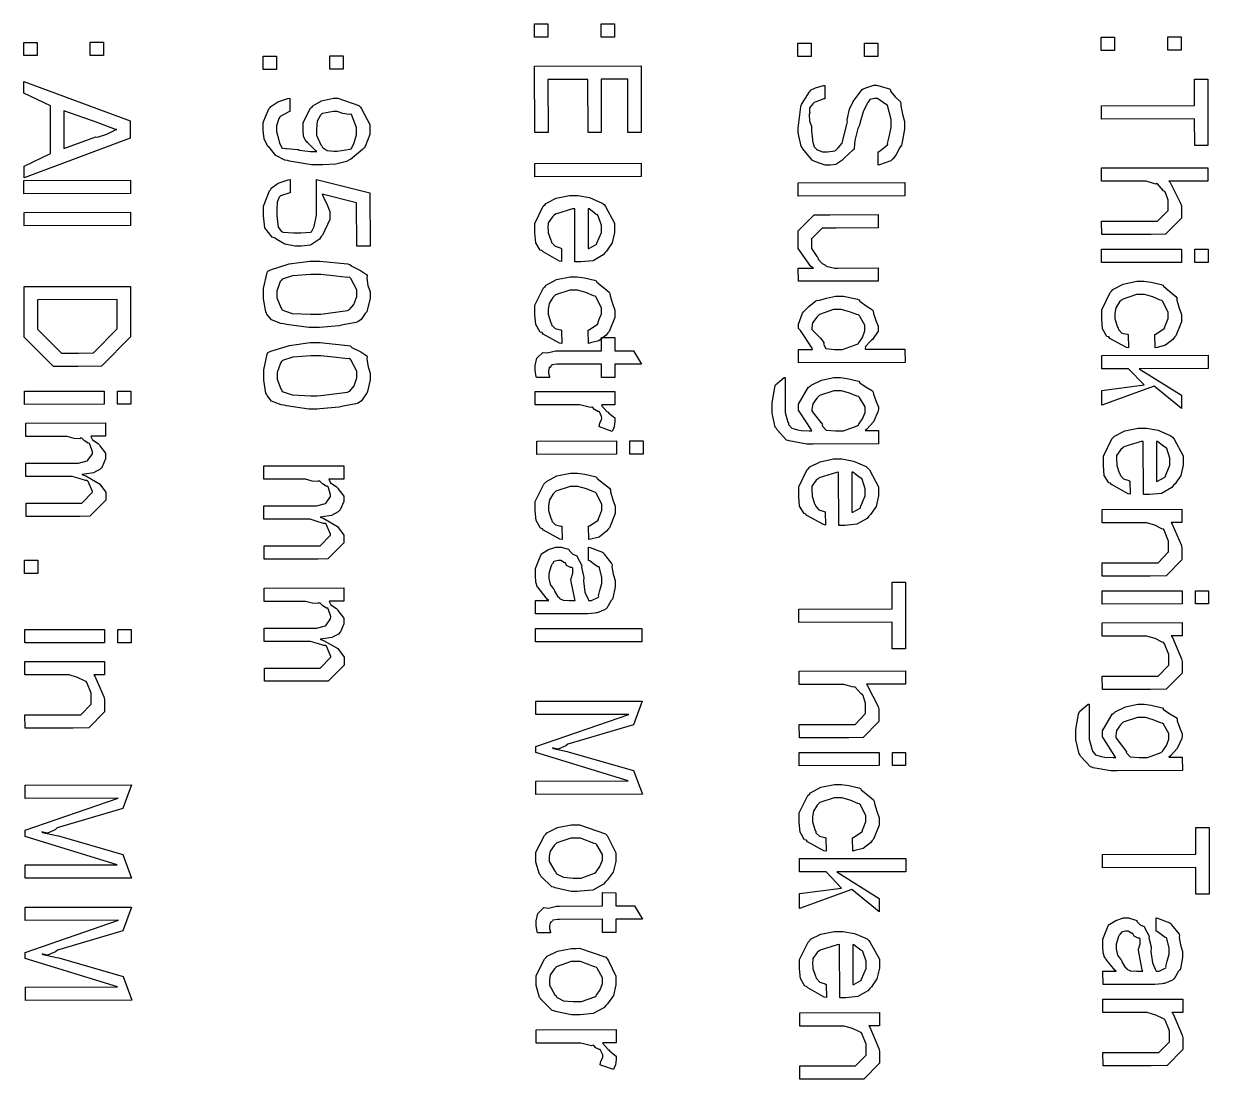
# Model space of a CAD drawing. Extents: x 0.1 to 11.6, y 0.3 to 16.2.
# Drawn here: x 8.219 to 9.456, y 2.058 to 3.159 of the extents above; entities that cross this region are included whole.
import ezdxf

# ---------------------------------------------------------------- set-up
doc = ezdxf.new("R2010")
doc.units = 0
doc.header["$MEASUREMENT"] = 0

msp = doc.modelspace()

# ---------------------------------------------------------------- linework, layer by layer
at = {"color": 0}
for points in [[(8.75196, 3.15913), (8.76585, 3.15913), (8.76585, 3.14524), (8.75196, 3.14524), (8.75196, 3.15913)], [(8.8214, 3.15935), (8.83529, 3.15935), (8.83529, 3.14546), (8.8214, 3.14546), (8.8214, 3.15935)], [(9.34364, 3.1454), (9.35753, 3.1454), (9.35753, 3.13151), (9.34364, 3.13151), (9.34364, 3.1454)], [(9.41308, 3.14561), (9.42697, 3.14561), (9.42697, 3.13172), (9.41308, 3.13172), (9.41308, 3.14561)], [(8.21864, 3.13992), (8.23253, 3.13992), (8.23253, 3.12603), (8.21864, 3.12603), (8.21864, 3.13992)], [(8.28808, 3.14014), (8.30197, 3.14014), (8.30197, 3.12625), (8.28808, 3.12625), (8.28808, 3.14014)], [(9.02701, 3.139), (9.0409, 3.139), (9.0409, 3.12511), (9.02701, 3.12511), (9.02701, 3.139)], [(9.09646, 3.13921), (9.11035, 3.13921), (9.11035, 3.12532), (9.09646, 3.12532), (9.09646, 3.13921)], [(8.46869, 3.12554), (8.48258, 3.12554), (8.48258, 3.11165), (8.46869, 3.11165), (8.46869, 3.12554)], [(8.53814, 3.12576), (8.55203, 3.12576), (8.55203, 3.11187), (8.53814, 3.11187), (8.53814, 3.12576)], [(8.75201, 3.11518), (8.86313, 3.1154), (8.86333, 3.04596), (8.84944, 3.04596), (8.84924, 3.10151), (8.82146, 3.10151), (8.82167, 3.04596), (8.80778, 3.04574), (8.80757, 3.10129), (8.7659, 3.10129), (8.76611, 3.04574), (8.75222, 3.04574), (8.75201, 3.11518)], [(8.21875, 3.09918), (8.32986, 3.05817), (8.32986, 3.03993), (8.21897, 2.99849), (8.21897, 3.01085), (8.24675, 3.02387), (8.24653, 3.07379), (8.21875, 3.08703), (8.21875, 3.09918)], [(9.0549, 3.095), (9.0549, 3.08111), (9.05414, 3.081), (9.04492, 3.07753), (9.04383, 3.07699), (9.04258, 3.07568), (9.03917, 3.07146), (9.03896, 3.06771), (9.03928, 3.06657), (9.03857, 3.06456), (9.03901, 3.05756), (9.04101, 3.05263), (9.04101, 3.05094), (9.04101, 3.04753), (9.0421, 3.03825), (9.04232, 3.03728), (9.04243, 3.03564), (9.04383, 3.03076), (9.04579, 3.02908), (9.04622, 3.0286), (9.04617, 3.028), (9.05268, 3.02556), (9.0549, 3.02556), (9.05772, 3.02556), (9.06537, 3.02686), (9.06619, 3.02707), (9.06608, 3.02718), (9.06901, 3.02989), (9.07297, 3.03478), (9.07335, 3.03597), (9.07335, 3.03597), (9.07493, 3.04215), (9.07796, 3.05408), (9.07856, 3.05681), (9.07829, 3.05919), (9.08074, 3.07004), (9.08475, 3.07813), (9.08529, 3.07915), (9.08572, 3.07954), (9.09407, 3.09065), (9.09506, 3.09131), (9.09506, 3.09131), (9.09987, 3.09299), (9.10633, 3.09521), (9.10851, 3.09521), (9.10889, 3.09521), (9.1225, 3.09125), (9.12369, 3.09044), (9.12375, 3.08886), (9.12831, 3.08322), (9.1339, 3.07769), (9.13456, 3.07611), (9.13428, 3.07379), (9.13601, 3.06494), (9.13824, 3.0574), (9.13824, 3.05485), (9.13824, 3.04926), (9.13553, 3.03413), (9.13499, 3.0325), (9.13351, 3.03033), (9.12956, 3.02306), (9.12631, 3.01839), (9.12522, 3.01753), (9.12408, 3.01617), (9.11203, 3.01199), (9.11068, 3.01187), (9.11068, 3.02576), (9.11182, 3.02599), (9.12033, 3.03288), (9.12088, 3.03401), (9.12056, 3.03444), (9.12213, 3.04144), (9.12435, 3.05122), (9.12435, 3.05442), (9.12435, 3.05957), (9.12056, 3.07394), (9.11979, 3.07503), (9.11822, 3.07547), (9.11356, 3.07883), (9.10992, 3.08132), (9.10872, 3.08132), (9.10704, 3.08132), (9.10206, 3.08018), (9.10015, 3.07753), (9.09961, 3.07676), (9.09874, 3.07525), (9.09521, 3.06749), (9.0919, 3.05647), (9.09115, 3.05333), (9.08963, 3.05018), (9.08626, 3.0376), (9.08561, 3.02935), (9.0855, 3.02838), (9.08453, 3.02761), (9.07553, 3.01953), (9.07443, 3.01839), (9.07286, 3.01671), (9.06663, 3.01253), (9.06108, 3.01167), (9.05925, 3.01167), (9.05524, 3.01167), (9.04443, 3.01568), (9.04318, 3.01644), (9.04178, 3.01687), (9.03217, 3.02881), (9.03147, 3.03033), (9.03039, 3.03142), (9.02713, 3.04557), (9.02713, 3.05029), (9.02713, 3.05029), (9.02983, 3.0726), (9.03039, 3.07417), (9.03065, 3.07519), (9.03907, 3.08843), (9.04015, 3.08936), (9.04015, 3.09017), (9.04542, 3.0925), (9.0535, 3.095), (9.0549, 3.095)], [(9.34375, 3.07368), (9.44097, 3.07389), (9.44097, 3.10167), (9.45486, 3.10167), (9.45508, 3.03222), (9.44119, 3.03222), (9.44097, 3.06), (9.34375, 3.05979), (9.34375, 3.07368)], [(8.49653, 3.08154), (8.49653, 3.06765), (8.49528, 3.06744), (8.48643, 3.06256), (8.48589, 3.06179), (8.48508, 3.06039), (8.48264, 3.05285), (8.48264, 3.05029), (8.48264, 3.04688), (8.48497, 3.03792), (8.48546, 3.03662), (8.48563, 3.03478), (8.48833, 3.02946), (8.49208, 3.02914), (8.49283, 3.02925), (8.49283, 3.02925), (8.49713, 3.02875), (8.50429, 3.02826), (8.50564, 3.02794), (8.50618, 3.02746), (8.51812, 3.02599), (8.52214, 3.02599), (8.52214, 3.02599), (8.52408, 3.02599), (8.52474, 3.02599), (8.52365, 3.02664), (8.51497, 3.03554), (8.51432, 3.03662), (8.51335, 3.03683), (8.5109, 3.0421), (8.51042, 3.04861), (8.51042, 3.05072), (8.51042, 3.05621), (8.51818, 3.07118), (8.51975, 3.07265), (8.52056, 3.07374), (8.52957, 3.07878), (8.5421, 3.08176), (8.54471, 3.08176), (8.54676, 3.08176), (8.56847, 3.074), (8.5701, 3.07243), (8.57135, 3.07047), (8.57986, 3.05404), (8.57986, 3.04856), (8.57986, 3.04383), (8.57497, 3.03108), (8.574, 3.02968), (8.57238, 3.028), (8.55968, 3.01764), (8.55794, 3.01687), (8.55572, 3.01574), (8.54438, 3.01286), (8.53088, 3.01215), (8.52756, 3.0121), (8.51921, 3.0121), (8.49621, 3.0159), (8.49414, 3.01665), (8.4911, 3.01704), (8.48178, 3.02175), (8.47635, 3.02865), (8.47526, 3.03011), (8.47364, 3.03125), (8.46957, 3.03928), (8.46875, 3.04807), (8.46875, 3.05094), (8.46875, 3.05615), (8.47472, 3.07047), (8.47592, 3.07178), (8.47651, 3.07281), (8.48383, 3.07775), (8.49431, 3.08128), (8.49653, 3.08154)], [(8.26042, 3.06858), (8.26064, 3.02908), (8.29383, 3.04124), (8.29568, 3.04096), (8.30556, 3.04394), (8.31456, 3.04856), (8.31597, 3.04904), (8.31446, 3.04899), (8.29818, 3.05539), (8.29644, 3.05599), (8.26042, 3.06858)], [(8.54492, 3.02621), (8.54596, 3.02621), (8.55935, 3.02838), (8.56033, 3.02881), (8.56054, 3.02897), (8.56347, 3.03407), (8.56597, 3.04335), (8.56597, 3.04639), (8.56597, 3.05106), (8.56088, 3.06456), (8.5599, 3.06506), (8.55821, 3.06461), (8.55186, 3.06581), (8.54601, 3.06787), (8.54406, 3.06787), (8.54204, 3.06787), (8.5306, 3.06571), (8.52974, 3.06526), (8.52838, 3.06386), (8.52496, 3.05778), (8.52431, 3.04943), (8.52431, 3.04661), (8.52431, 3.04292), (8.52881, 3.03282), (8.52974, 3.03185), (8.53017, 3.03043), (8.53554, 3.02692), (8.54254, 3.02621), (8.54492, 3.02621)], [(8.75222, 3.01357), (8.86333, 3.01378), (8.86333, 2.99989), (8.75222, 2.99968), (8.75222, 3.01357)], [(9.34392, 3.0089), (9.45503, 3.00911), (9.45503, 2.99522), (9.41422, 2.99522), (9.41542, 2.99354), (9.42637, 2.972), (9.42725, 2.9694), (9.42725, 2.95637), (9.41075, 2.93967), (9.39578, 2.93946), (9.34412, 2.93946), (9.34392, 2.95335), (9.39404, 2.95335), (9.40229, 2.95335), (9.41336, 2.96463), (9.41336, 2.972), (9.41336, 2.9751), (9.41064, 2.9834), (9.4101, 2.98438), (9.40869, 2.98508), (9.4025, 2.99224), (9.40164, 2.99262), (9.40056, 2.99208), (9.39046, 2.99501), (9.3871, 2.99501), (9.34392, 2.99501), (9.34392, 3.0089)], [(8.21892, 2.99582), (8.33003, 2.99604), (8.33003, 2.98215), (8.21892, 2.98193), (8.21892, 2.99582)], [(8.49669, 2.99664), (8.49669, 2.98275), (8.4955, 2.98253), (8.48682, 2.97982), (8.48628, 2.97949), (8.4854, 2.97831), (8.48324, 2.9731), (8.48281, 2.96556), (8.48281, 2.963), (8.48281, 2.95899), (8.48426, 2.94694), (8.48768, 2.94239), (8.48867, 2.94217), (8.48915, 2.94189), (8.50065, 2.94108), (8.5045, 2.94108), (8.50814, 2.94108), (8.51812, 2.942), (8.51904, 2.94217), (8.51921, 2.94222), (8.52203, 2.94786), (8.52447, 2.95975), (8.52447, 2.96365), (8.52447, 2.96733), (8.52447, 2.97564), (8.52447, 2.9784), (8.52447, 2.9784), (8.52447, 2.98167), (8.52447, 2.98275), (8.52447, 2.99664), (8.58003, 2.98296), (8.58024, 2.9274), (8.56635, 2.9274), (8.56614, 2.97233), (8.53033, 2.98167), (8.53114, 2.979), (8.5356, 2.97021), (8.53836, 2.96354), (8.53836, 2.96126), (8.53836, 2.95524), (8.53076, 2.93881), (8.52925, 2.93718), (8.52729, 2.93468), (8.51812, 2.92844), (8.50868, 2.92719), (8.50558, 2.92719), (8.50201, 2.92719), (8.49143, 2.92931), (8.48301, 2.93408), (8.48128, 2.93544), (8.47819, 2.93647), (8.47043, 2.94646), (8.46892, 2.95888), (8.46892, 2.963), (8.46892, 2.96886), (8.47521, 2.98492), (8.47651, 2.98643), (8.47711, 2.98762), (8.48438, 2.993), (8.49457, 2.99642), (8.49669, 2.99664)], [(9.02729, 2.99337), (9.1384, 2.9936), (9.1384, 2.97971), (9.02729, 2.97949), (9.02729, 2.99337)], [(8.78006, 2.92486), (8.78028, 2.91119), (8.77806, 2.91168), (8.76085, 2.92128), (8.75965, 2.92269), (8.75782, 2.92312), (8.75319, 2.93087), (8.75228, 2.94103), (8.75228, 2.94439), (8.75228, 2.95096), (8.76113, 2.96903), (8.76292, 2.97065), (8.76383, 2.9719), (8.77458, 2.97732), (8.78857, 2.98019), (8.79329, 2.98019), (8.79731, 2.98019), (8.80951, 2.97786), (8.82269, 2.97228), (8.82454, 2.97065), (8.82611, 2.96869), (8.83561, 2.95113), (8.83561, 2.94526), (8.83561, 2.94162), (8.83306, 2.93067), (8.82725, 2.92215), (8.82563, 2.92051), (8.82363, 2.91814), (8.81304, 2.91211), (8.80046, 2.91081), (8.79742, 2.91075), (8.7966, 2.91075), (8.79476, 2.91075), (8.79417, 2.91075), (8.79394, 2.96631), (8.79167, 2.96621), (8.77376, 2.96061), (8.77246, 2.95958), (8.77056, 2.95796), (8.76606, 2.95171), (8.76585, 2.94569), (8.76617, 2.94418), (8.76617, 2.94131), (8.76888, 2.93349), (8.76942, 2.93267), (8.76969, 2.93121), (8.77339, 2.92725), (8.77886, 2.92535), (8.78006, 2.92486)], [(8.21897, 2.96246), (8.33008, 2.96268), (8.33008, 2.94878), (8.21897, 2.94857), (8.21897, 2.96246)], [(8.80783, 2.96631), (8.80783, 2.92464), (8.80881, 2.92481), (8.8164, 2.92899), (8.81694, 2.92964), (8.81694, 2.93024), (8.82172, 2.94151), (8.82172, 2.94526), (8.82172, 2.94894), (8.81847, 2.95904), (8.81782, 2.96001), (8.81635, 2.96039), (8.81218, 2.9636), (8.80886, 2.96625), (8.80783, 2.96631)], [(9.02735, 2.90446), (9.04318, 2.90446), (9.04036, 2.90608), (9.02735, 2.92492), (9.02735, 2.93115), (9.02735, 2.94331), (9.04406, 2.96001), (9.06011, 2.96001), (9.11068, 2.96024), (9.11068, 2.94635), (9.06683, 2.94613), (9.05231, 2.94613), (9.04124, 2.93506), (9.04124, 2.9279), (9.04124, 2.92475), (9.04665, 2.91629), (9.04774, 2.91531), (9.04824, 2.91357), (9.05236, 2.90901), (9.05588, 2.9075), (9.05621, 2.90707), (9.05642, 2.90642), (9.06537, 2.90446), (9.06836, 2.90446), (9.11068, 2.90468), (9.11089, 2.89079), (9.02756, 2.89057), (9.02735, 2.90446)], [(9.34401, 2.92399), (9.42736, 2.92421), (9.42736, 2.91032), (9.34403, 2.9101), (9.34401, 2.92399)], [(9.44124, 2.92421), (9.45512, 2.92421), (9.45514, 2.91032), (9.44125, 2.91032), (9.44124, 2.92421)], [(8.52463, 2.91168), (8.52783, 2.91174), (8.55658, 2.90864), (8.55914, 2.90799), (8.56108, 2.90653), (8.57036, 2.9019), (8.57667, 2.89779), (8.57715, 2.89649), (8.57671, 2.89421), (8.57801, 2.88633), (8.58018, 2.8795), (8.58018, 2.87717), (8.58018, 2.87256), (8.57726, 2.86035), (8.57671, 2.85872), (8.57525, 2.85688), (8.57107, 2.85081), (8.5676, 2.84819), (8.56651, 2.8481), (8.56537, 2.84749), (8.55203, 2.84526), (8.55046, 2.84483), (8.54785, 2.84424), (8.5275, 2.84229), (8.52485, 2.84224), (8.51622, 2.84224), (8.49289, 2.84549), (8.49035, 2.84614), (8.48719, 2.84646), (8.47721, 2.85042), (8.4726, 2.85633), (8.47211, 2.85764), (8.47136, 2.85878), (8.46907, 2.87244), (8.46907, 2.87696), (8.46907, 2.88297), (8.47265, 2.89962), (8.47342, 2.90104), (8.47646, 2.90256), (8.49593, 2.90864), (8.51742, 2.91168), (8.52463, 2.91168)], [(8.52463, 2.89779), (8.51828, 2.89779), (8.49929, 2.89632), (8.4885, 2.8929), (8.48774, 2.89193), (8.48654, 2.89025), (8.48296, 2.88032), (8.48296, 2.87696), (8.48296, 2.87326), (8.48693, 2.86317), (8.48774, 2.86219), (8.48817, 2.86068), (8.49886, 2.85688), (8.51818, 2.85613), (8.52463, 2.85613), (8.52881, 2.85618), (8.55664, 2.85997), (8.55806, 2.86068), (8.55892, 2.861), (8.56347, 2.86637), (8.56629, 2.87468), (8.56629, 2.87739), (8.56629, 2.88178), (8.56011, 2.8935), (8.55892, 2.89497), (8.55686, 2.89458), (8.54492, 2.89583), (8.52881, 2.89785), (8.52463, 2.89779)], [(8.21907, 2.8851), (8.33018, 2.88531), (8.33018, 2.85058), (8.33018, 2.83257), (8.29981, 2.80197), (8.2755, 2.80176), (8.24989, 2.80176), (8.21907, 2.83236), (8.21907, 2.84864), (8.21907, 2.8851)], [(8.78017, 2.83968), (8.78039, 2.82579), (8.77815, 2.82617), (8.76101, 2.83556), (8.75976, 2.83708), (8.75792, 2.83763), (8.75331, 2.8456), (8.75239, 2.85568), (8.75239, 2.859), (8.75239, 2.86556), (8.76124, 2.88363), (8.76303, 2.88525), (8.76394, 2.88661), (8.77479, 2.89231), (8.78906, 2.89524), (8.79383, 2.89524), (8.79639, 2.89524), (8.8041, 2.89426), (8.81456, 2.89182), (8.81619, 2.89111), (8.81711, 2.8896), (8.82363, 2.88444), (8.82992, 2.87939), (8.83074, 2.87788), (8.83078, 2.87554), (8.83333, 2.86729), (8.83572, 2.86062), (8.83572, 2.85835), (8.83572, 2.85297), (8.82975, 2.83826), (8.82856, 2.83686), (8.82676, 2.83453), (8.81901, 2.8285), (8.81033, 2.82622), (8.80815, 2.82579), (8.80794, 2.83968), (8.80908, 2.84006), (8.81776, 2.84586), (8.81836, 2.84663), (8.81803, 2.84685), (8.81961, 2.85113), (8.82183, 2.85656), (8.82183, 2.85835), (8.82183, 2.86253), (8.81619, 2.87397), (8.81511, 2.87506), (8.81342, 2.87549), (8.80567, 2.87885), (8.79693, 2.88135), (8.79406, 2.88135), (8.78874, 2.88135), (8.77387, 2.87631), (8.77279, 2.87528), (8.77115, 2.87364), (8.76708, 2.86735), (8.76628, 2.86143), (8.76628, 2.85943), (8.76628, 2.85618), (8.76899, 2.84728), (8.76953, 2.8464), (8.76981, 2.845), (8.77349, 2.84119), (8.77897, 2.8399), (8.78017, 2.83968)], [(9.37185, 2.83507), (9.37207, 2.82118), (9.36985, 2.82156), (9.35271, 2.83094), (9.35146, 2.83247), (9.34961, 2.83301), (9.345, 2.84099), (9.34407, 2.85107), (9.34407, 2.85439), (9.34407, 2.86094), (9.35292, 2.87901), (9.35471, 2.88064), (9.35564, 2.882), (9.36649, 2.88769), (9.38075, 2.89063), (9.38553, 2.89063), (9.38807, 2.89063), (9.39578, 2.88965), (9.40625, 2.88721), (9.40788, 2.8865), (9.40881, 2.88499), (9.41531, 2.87983), (9.42161, 2.87478), (9.42242, 2.87326), (9.42247, 2.87093), (9.42503, 2.86268), (9.4274, 2.85601), (9.42742, 2.85374), (9.4274, 2.84836), (9.42144, 2.83365), (9.42025, 2.83225), (9.41846, 2.82992), (9.41069, 2.82389), (9.40201, 2.82161), (9.39985, 2.82118), (9.39963, 2.83507), (9.40078, 2.83544), (9.40944, 2.84125), (9.41004, 2.84201), (9.40972, 2.84224), (9.41129, 2.84651), (9.41351, 2.85194), (9.41353, 2.85374), (9.41351, 2.8579), (9.40788, 2.86936), (9.40679, 2.87044), (9.40511, 2.87088), (9.39735, 2.87424), (9.38863, 2.87674), (9.38574, 2.87674), (9.38043, 2.87674), (9.36556, 2.87169), (9.36447, 2.87065), (9.36285, 2.86903), (9.35878, 2.86274), (9.35796, 2.85682), (9.35796, 2.85482), (9.35796, 2.85157), (9.36068, 2.84267), (9.36122, 2.84179), (9.36149, 2.84039), (9.36518, 2.83658), (9.37067, 2.83529), (9.37185, 2.83507)], [(9.0275, 2.81956), (9.04226, 2.81956), (9.04172, 2.82081), (9.02951, 2.83908), (9.0275, 2.84147), (9.0275, 2.84576), (9.03185, 2.85732), (9.03271, 2.85861), (9.03315, 2.859), (9.03825, 2.86421), (9.04568, 2.87007), (9.04725, 2.87076), (9.04833, 2.87071), (9.05675, 2.87289), (9.06603, 2.87511), (9.06917, 2.87511), (9.07454, 2.87511), (9.08903, 2.87186), (9.09065, 2.87121), (9.09164, 2.86974), (9.09831, 2.86513), (9.10476, 2.86079), (9.10562, 2.85949), (9.10574, 2.85715), (9.1084, 2.84956), (9.11083, 2.84369), (9.11083, 2.84169), (9.11083, 2.83849), (9.10465, 2.82986), (9.10346, 2.82889), (9.10189, 2.82736), (9.09744, 2.82265), (9.097, 2.82038), (9.09717, 2.81976), (9.13861, 2.81978), (9.13883, 2.80587), (9.02772, 2.80567), (9.0275, 2.81956)], [(8.23296, 2.87121), (8.23296, 2.84993), (8.23296, 2.84061), (8.25814, 2.81565), (8.27572, 2.81565), (8.29156, 2.81586), (8.31629, 2.84082), (8.31629, 2.85058), (8.31629, 2.87142), (8.23296, 2.87121)], [(9.06917, 2.86122), (9.06396, 2.86122), (9.04949, 2.85601), (9.04833, 2.85493), (9.0466, 2.85325), (9.04226, 2.84717), (9.04139, 2.84196), (9.04139, 2.84017), (9.0434, 2.83817), (9.05057, 2.83137), (9.05388, 2.82661), (9.05399, 2.82563), (9.05354, 2.82493), (9.05621, 2.82032), (9.0651, 2.81956), (9.06808, 2.81956), (9.07357, 2.81956), (9.08881, 2.82482), (9.09, 2.82585), (9.09054, 2.82633), (9.09429, 2.83192), (9.09696, 2.83876), (9.09694, 2.84104), (9.09694, 2.84468), (9.09131, 2.8546), (9.09022, 2.85558), (9.08849, 2.85585), (9.08068, 2.85883), (9.07206, 2.86122), (9.06917, 2.86122)], [(8.52479, 2.82676), (8.528, 2.82682), (8.55675, 2.82374), (8.55931, 2.82308), (8.56125, 2.82161), (8.57053, 2.817), (8.57682, 2.81287), (8.57731, 2.81158), (8.57687, 2.80931), (8.57818, 2.80143), (8.58035, 2.7946), (8.58035, 2.79226), (8.58035, 2.78765), (8.57742, 2.77544), (8.57687, 2.77382), (8.57542, 2.77197), (8.57124, 2.7659), (8.56776, 2.76329), (8.56668, 2.76318), (8.56554, 2.76258), (8.55219, 2.76036), (8.55063, 2.75993), (8.54801, 2.75933), (8.52767, 2.75738), (8.52501, 2.75732), (8.51639, 2.75732), (8.49306, 2.76058), (8.4905, 2.76124), (8.48736, 2.76156), (8.47737, 2.76551), (8.47276, 2.77143), (8.47228, 2.77274), (8.47151, 2.77387), (8.46924, 2.78754), (8.46924, 2.79204), (8.46924, 2.79807), (8.47282, 2.81472), (8.47358, 2.81614), (8.47661, 2.81765), (8.4961, 2.82374), (8.51758, 2.82676), (8.52479, 2.82676)], [(8.76774, 2.7901), (8.75385, 2.7901), (8.75353, 2.79101), (8.75256, 2.79769), (8.75256, 2.79986), (8.75256, 2.80263), (8.75435, 2.81028), (8.75472, 2.81093), (8.75493, 2.81099), (8.76014, 2.81608), (8.76079, 2.81635), (8.76079, 2.81635), (8.76563, 2.81597), (8.77387, 2.81787), (8.77664, 2.81787), (8.822, 2.81808), (8.822, 2.83197), (8.83589, 2.83197), (8.83589, 2.81808), (8.85542, 2.81808), (8.86367, 2.80419), (8.83589, 2.80419), (8.83589, 2.79031), (8.822, 2.79031), (8.822, 2.80419), (8.77707, 2.80399), (8.77528, 2.80399), (8.77012, 2.80344), (8.76992, 2.80333), (8.76958, 2.80263), (8.76801, 2.80067), (8.76731, 2.801), (8.76731, 2.80094), (8.76708, 2.80029), (8.76644, 2.79719), (8.76644, 2.79617), (8.76644, 2.79465), (8.76753, 2.79075), (8.76774, 2.7901)], [(8.52479, 2.81287), (8.51844, 2.81287), (8.49946, 2.81142), (8.48867, 2.808), (8.4879, 2.80701), (8.48671, 2.80533), (8.48312, 2.79542), (8.48312, 2.79204), (8.48312, 2.78836), (8.48708, 2.77826), (8.4879, 2.77729), (8.48833, 2.77576), (8.49903, 2.77197), (8.51833, 2.77121), (8.52479, 2.77121), (8.52897, 2.77126), (8.55681, 2.77507), (8.55821, 2.77576), (8.55908, 2.7761), (8.56364, 2.78147), (8.56646, 2.78976), (8.56646, 2.79249), (8.56646, 2.79688), (8.56028, 2.8086), (8.55908, 2.81006), (8.55703, 2.80968), (8.54508, 2.81093), (8.52897, 2.81293), (8.52479, 2.81287)], [(9.34424, 2.81326), (9.45535, 2.81347), (9.45535, 2.79958), (9.38331, 2.79937), (9.42757, 2.77181), (9.42757, 2.75792), (9.39893, 2.78114), (9.34424, 2.76118), (9.34424, 2.77681), (9.38829, 2.78244), (9.37224, 2.79937), (9.34424, 2.79937), (9.34424, 2.81326)], [(9.01378, 2.79015), (9.01378, 2.77626), (9.01378, 2.77507), (9.01378, 2.7724), (9.01378, 2.77149), (9.01378, 2.76801), (9.01378, 2.76019), (9.01378, 2.7576), (9.01378, 2.75385), (9.0165, 2.74349), (9.01704, 2.74262), (9.01725, 2.74121), (9.02056, 2.73731), (9.02533, 2.736), (9.02636, 2.73568), (9.02636, 2.73568), (9.03033, 2.73475), (9.03874, 2.7346), (9.04156, 2.7346), (9.04069, 2.73606), (9.02908, 2.75412), (9.02767, 2.75629), (9.02767, 2.76253), (9.03776, 2.77979), (9.03982, 2.78125), (9.04079, 2.78233), (9.0516, 2.78733), (9.06456, 2.79015), (9.0689, 2.79015), (9.07124, 2.79015), (9.07839, 2.78917), (9.08876, 2.78689), (9.09039, 2.78624), (9.09142, 2.78478), (9.09814, 2.78028), (9.10465, 2.77621), (9.10558, 2.77496), (9.10574, 2.77268), (9.10856, 2.76519), (9.111, 2.75917), (9.111, 2.75717), (9.1104, 2.75424), (9.10574, 2.74382), (9.09885, 2.73633), (9.09711, 2.73481), (9.111, 2.73481), (9.11122, 2.72092), (9.04286, 2.72071), (9.03629, 2.72071), (9.0179, 2.72396), (9.0166, 2.72461), (9.01503, 2.72493), (9.00515, 2.73557), (9.00444, 2.73699), (9.00331, 2.73822), (8.99989, 2.75293), (8.99989, 2.75782), (8.99989, 2.76372), (9.00276, 2.77994), (9.00336, 2.78147), (9.00364, 2.78256), (9.01258, 2.79021), (9.01378, 2.79015)], [(8.21929, 2.77588), (8.30263, 2.7761), (8.30263, 2.76221), (8.21929, 2.76199), (8.21929, 2.77588)], [(8.31651, 2.7761), (8.3304, 2.7761), (8.3304, 2.76221), (8.31651, 2.76221), (8.31651, 2.7761)], [(8.75261, 2.77544), (8.83594, 2.77567), (8.83594, 2.76178), (8.82206, 2.76178), (8.822, 2.76107), (8.82758, 2.75478), (8.82878, 2.75418), (8.82938, 2.75304), (8.83594, 2.74804), (8.83594, 2.74636), (8.83593, 2.74447), (8.83518, 2.73872), (8.83356, 2.73508), (8.83311, 2.734), (8.81988, 2.73856), (8.81944, 2.73882), (8.81999, 2.74257), (8.82204, 2.74642), (8.82206, 2.74767), (8.82204, 2.74946), (8.81967, 2.75429), (8.81922, 2.75483), (8.81808, 2.75483), (8.81467, 2.75672), (8.81261, 2.75917), (8.81185, 2.75939), (8.81028, 2.75879), (8.79921, 2.76156), (8.79557, 2.76156), (8.75261, 2.76156), (8.75261, 2.77544)], [(9.06976, 2.77626), (9.0644, 2.77626), (9.04937, 2.77138), (9.04829, 2.7704), (9.0466, 2.76872), (9.04238, 2.76264), (9.04156, 2.75726), (9.04156, 2.75543), (9.04297, 2.75336), (9.05219, 2.74164), (9.05263, 2.74067), (9.05231, 2.73981), (9.05658, 2.73535), (9.06614, 2.7346), (9.06933, 2.7346), (9.07454, 2.7346), (9.08897, 2.73986), (9.09017, 2.74089), (9.09071, 2.74143), (9.09446, 2.74701), (9.09711, 2.75369), (9.09711, 2.75586), (9.09711, 2.7595), (9.09131, 2.76942), (9.09017, 2.7704), (9.08843, 2.77072), (9.08078, 2.77382), (9.07249, 2.77626), (9.06976, 2.77626)], [(8.22086, 2.74251), (8.30419, 2.74274), (8.30419, 2.72885), (8.28901, 2.72885), (8.28879, 2.72868), (8.29036, 2.7251), (8.29633, 2.72125), (8.29747, 2.72038), (8.29796, 2.71907), (8.30419, 2.7111), (8.30419, 2.70844), (8.30419, 2.70535), (8.30057, 2.69689), (8.29986, 2.69607), (8.29835, 2.69456), (8.29144, 2.69086), (8.28217, 2.68951), (8.27946, 2.68913), (8.28336, 2.68761), (8.29779, 2.67936), (8.30442, 2.67042), (8.30442, 2.66743), (8.30442, 2.66222), (8.28771, 2.64551), (8.27707, 2.64529), (8.22108, 2.64529), (8.22108, 2.65918), (8.271, 2.65918), (8.27946, 2.65918), (8.29053, 2.67046), (8.29053, 2.67111), (8.29047, 2.67128), (8.28581, 2.68186), (8.28489, 2.68261), (8.28321, 2.68257), (8.27647, 2.68474), (8.26926, 2.68696), (8.26688, 2.68696), (8.22086, 2.68696), (8.22086, 2.70085), (8.27229, 2.70085), (8.27567, 2.70085), (8.285, 2.70324), (8.28575, 2.70367), (8.28569, 2.70394), (8.29031, 2.71061), (8.29031, 2.71278), (8.29031, 2.71278), (8.28776, 2.72081), (8.28728, 2.72146), (8.28597, 2.72157), (8.28217, 2.72401), (8.27935, 2.72683), (8.27838, 2.72711), (8.27724, 2.72635), (8.27115, 2.72672), (8.26417, 2.72862), (8.26189, 2.72862), (8.22086, 2.72862), (8.22086, 2.74251)], [(9.37364, 2.68207), (9.37386, 2.6684), (9.37164, 2.66889), (9.35443, 2.6785), (9.35325, 2.6799), (9.3514, 2.68033), (9.34679, 2.6881), (9.34586, 2.69824), (9.34586, 2.70161), (9.34586, 2.70817), (9.35471, 2.72624), (9.3565, 2.72786), (9.35742, 2.72911), (9.36817, 2.73454), (9.38217, 2.73742), (9.38687, 2.73742), (9.3909, 2.73742), (9.4031, 2.73508), (9.41629, 2.72949), (9.41812, 2.72786), (9.41971, 2.72592), (9.42919, 2.70833), (9.42919, 2.70247), (9.42919, 2.69883), (9.42665, 2.68787), (9.42085, 2.67936), (9.41922, 2.67774), (9.41721, 2.67535), (9.40662, 2.66932), (9.39404, 2.66803), (9.391, 2.66797), (9.39019, 2.66797), (9.38835, 2.66797), (9.38775, 2.66797), (9.38753, 2.72353), (9.38525, 2.72342), (9.36735, 2.71783), (9.36606, 2.71679), (9.36415, 2.71517), (9.35965, 2.70893), (9.35943, 2.7029), (9.35975, 2.70139), (9.35975, 2.69851), (9.36247, 2.69069), (9.36301, 2.68989), (9.36328, 2.68842), (9.36697, 2.68446), (9.37244, 2.68256), (9.37364, 2.68207)], [(8.75424, 2.72385), (8.83757, 2.72407), (8.83757, 2.71018), (8.75424, 2.70996), (8.75424, 2.72385)], [(8.85146, 2.72407), (8.86535, 2.72407), (8.86535, 2.71018), (8.85146, 2.71018), (8.85146, 2.72407)], [(9.40142, 2.72353), (9.40142, 2.68186), (9.4024, 2.68201), (9.40999, 2.68619), (9.41054, 2.68685), (9.41054, 2.68744), (9.41531, 2.69874), (9.41531, 2.70247), (9.41531, 2.70617), (9.41206, 2.71625), (9.4114, 2.71724), (9.40994, 2.71761), (9.40576, 2.72081), (9.40246, 2.72347), (9.40142, 2.72353)], [(9.05556, 2.6499), (9.05578, 2.63624), (9.05354, 2.63672), (9.03635, 2.64632), (9.03515, 2.64774), (9.03331, 2.64817), (9.02869, 2.65593), (9.02778, 2.66607), (9.02778, 2.66943), (9.02778, 2.676), (9.03663, 2.69407), (9.03842, 2.69569), (9.03933, 2.69694), (9.05007, 2.70236), (9.06407, 2.70524), (9.06879, 2.70524), (9.07281, 2.70524), (9.08501, 2.7029), (9.09819, 2.69732), (9.10004, 2.69569), (9.10161, 2.69374), (9.11111, 2.67617), (9.11111, 2.67031), (9.11111, 2.66667), (9.10856, 2.65571), (9.10275, 2.64719), (9.10113, 2.64557), (9.09913, 2.64318), (9.08854, 2.63715), (9.07596, 2.63585), (9.07292, 2.63579), (9.0721, 2.63579), (9.07026, 2.63579), (9.06967, 2.63579), (9.06944, 2.69135), (9.06717, 2.69125), (9.04926, 2.68565), (9.04796, 2.68463), (9.04606, 2.683), (9.04156, 2.67676), (9.04135, 2.67074), (9.04167, 2.66922), (9.04167, 2.66635), (9.04438, 2.65853), (9.04492, 2.65772), (9.04519, 2.65625), (9.04889, 2.65229), (9.05436, 2.65039), (9.05556, 2.6499)], [(8.46946, 2.69786), (8.55279, 2.69808), (8.55279, 2.68419), (8.5376, 2.68419), (8.53737, 2.68403), (8.53896, 2.68044), (8.54492, 2.6766), (8.54606, 2.67572), (8.54656, 2.67443), (8.55279, 2.66644), (8.55279, 2.66379), (8.55279, 2.66069), (8.54915, 2.65224), (8.54844, 2.65142), (8.54693, 2.6499), (8.54004, 2.64621), (8.53076, 2.64486), (8.52804, 2.64447), (8.53196, 2.64296), (8.54639, 2.63471), (8.553, 2.62576), (8.553, 2.62278), (8.553, 2.61757), (8.53629, 2.60086), (8.52567, 2.60064), (8.46967, 2.60064), (8.46967, 2.61453), (8.51958, 2.61453), (8.52804, 2.61453), (8.53911, 2.62582), (8.53911, 2.62646), (8.53907, 2.62663), (8.5344, 2.63721), (8.53347, 2.63797), (8.53179, 2.63792), (8.52507, 2.64008), (8.51785, 2.64231), (8.51546, 2.64231), (8.46946, 2.64231), (8.46946, 2.65619), (8.52089, 2.65619), (8.52425, 2.65619), (8.53358, 2.65858), (8.53435, 2.65901), (8.53429, 2.65929), (8.5389, 2.66596), (8.5389, 2.66812), (8.5389, 2.66812), (8.53635, 2.67617), (8.53586, 2.67681), (8.53456, 2.67692), (8.53076, 2.67936), (8.52794, 2.68218), (8.52696, 2.68246), (8.52582, 2.68169), (8.51975, 2.68207), (8.51275, 2.68397), (8.51047, 2.68397), (8.46946, 2.68397), (8.46946, 2.69786)], [(8.78054, 2.63493), (8.78076, 2.62104), (8.77854, 2.62142), (8.76139, 2.63081), (8.76014, 2.63232), (8.75831, 2.63286), (8.75369, 2.64085), (8.75276, 2.65093), (8.75276, 2.65424), (8.75276, 2.66081), (8.76161, 2.67887), (8.7634, 2.6805), (8.76432, 2.68186), (8.77518, 2.68756), (8.78944, 2.69049), (8.79422, 2.69049), (8.79676, 2.69049), (8.80447, 2.68951), (8.81494, 2.68707), (8.81657, 2.68636), (8.81749, 2.68485), (8.824, 2.67968), (8.83029, 2.67464), (8.83111, 2.67312), (8.83117, 2.67079), (8.83371, 2.66254), (8.8361, 2.65588), (8.8361, 2.6536), (8.8361, 2.64822), (8.83014, 2.63351), (8.82894, 2.63211), (8.82715, 2.62978), (8.81939, 2.62375), (8.81071, 2.62147), (8.80854, 2.62104), (8.80832, 2.63493), (8.80946, 2.63531), (8.81814, 2.64111), (8.81874, 2.64187), (8.81842, 2.64208), (8.81999, 2.64638), (8.82221, 2.65181), (8.82221, 2.6536), (8.82221, 2.65776), (8.81657, 2.66922), (8.81549, 2.67031), (8.81381, 2.67074), (8.80604, 2.6741), (8.79731, 2.6766), (8.79443, 2.6766), (8.78911, 2.6766), (8.77425, 2.67154), (8.77317, 2.67051), (8.77154, 2.66889), (8.76747, 2.6626), (8.76665, 2.65668), (8.76665, 2.65468), (8.76665, 2.65142), (8.76938, 2.64253), (8.76992, 2.64165), (8.77018, 2.64025), (8.77387, 2.63644), (8.77935, 2.63514), (8.78054, 2.63493)], [(9.08333, 2.69135), (9.08333, 2.64968), (9.08431, 2.64985), (9.0919, 2.65403), (9.09244, 2.65468), (9.09244, 2.65528), (9.09722, 2.66656), (9.09722, 2.67031), (9.09722, 2.67399), (9.09397, 2.68408), (9.09332, 2.68506), (9.09185, 2.68544), (9.08768, 2.68864), (9.08436, 2.69129), (9.08333, 2.69135)], [(9.34451, 2.6525), (9.42785, 2.65272), (9.42785, 2.63883), (9.41656, 2.63883), (9.41764, 2.63726), (9.42725, 2.61507), (9.42785, 2.61214), (9.42785, 2.59999), (9.41135, 2.58328), (9.39486, 2.58306), (9.34472, 2.58307), (9.34451, 2.59694), (9.39268, 2.59694), (9.40289, 2.59696), (9.41396, 2.60824), (9.41396, 2.6154), (9.41396, 2.61951), (9.4094, 2.63075), (9.40853, 2.63189), (9.4069, 2.63243), (9.39957, 2.63607), (9.39079, 2.63861), (9.38792, 2.63863), (9.34451, 2.63861), (9.34451, 2.6525)], [(8.76676, 2.55757), (8.76546, 2.55865), (8.75646, 2.56988), (8.75592, 2.57101), (8.75515, 2.57107), (8.75325, 2.57661), (8.75287, 2.58365), (8.75287, 2.58599), (8.75287, 2.59104), (8.75846, 2.60499), (8.7596, 2.60618), (8.76019, 2.60678), (8.76654, 2.61057), (8.77436, 2.61311), (8.77696, 2.61313), (8.77978, 2.61313), (8.78737, 2.61094), (8.78825, 2.61051), (8.78842, 2.60932), (8.79194, 2.60601), (8.79596, 2.60428), (8.7965, 2.60357), (8.79688, 2.60249), (8.801, 2.59472), (8.80126, 2.59381), (8.80089, 2.59244), (8.80322, 2.58301), (8.80344, 2.58165), (8.80306, 2.57813), (8.80464, 2.56625), (8.80794, 2.55886), (8.80843, 2.55757), (8.80903, 2.55757), (8.81033, 2.55757), (8.81082, 2.55757), (8.81158, 2.55761), (8.81862, 2.56104), (8.81907, 2.56168), (8.81868, 2.56228), (8.82015, 2.56793), (8.82232, 2.57531), (8.82232, 2.57775), (8.82232, 2.58143), (8.81976, 2.59174), (8.81928, 2.5925), (8.81788, 2.59272), (8.81369, 2.59571), (8.80974, 2.5989), (8.80843, 2.59924), (8.80843, 2.61313), (8.81, 2.61285), (8.82286, 2.60796), (8.82383, 2.60726), (8.82471, 2.6059), (8.83242, 2.59625), (8.83296, 2.59489), (8.83257, 2.59272), (8.83404, 2.5849), (8.83621, 2.57824), (8.83621, 2.57601), (8.83621, 2.57172), (8.83382, 2.55994), (8.83339, 2.55886), (8.83203, 2.55767), (8.82731, 2.54964), (8.82667, 2.5491), (8.82557, 2.54812), (8.81728, 2.54476), (8.81624, 2.54454), (8.81494, 2.54432), (8.80712, 2.54368), (8.80453, 2.54368), (8.78868, 2.54368), (8.78293, 2.54368), (8.76997, 2.54368), (8.76568, 2.54368), (8.76253, 2.54368), (8.75543, 2.54368), (8.7531, 2.54368), (8.75287, 2.55757), (8.75635, 2.55757), (8.76417, 2.55757), (8.76676, 2.55757)], [(8.21957, 2.59972), (8.23346, 2.59972), (8.23346, 2.58583), (8.21957, 2.58583), (8.21957, 2.59972)], [(8.79454, 2.55757), (8.79411, 2.55881), (8.79031, 2.57742), (8.78999, 2.57992), (8.79015, 2.58062), (8.79199, 2.5861), (8.79183, 2.59131), (8.79107, 2.59185), (8.78965, 2.5919), (8.78549, 2.59418), (8.78412, 2.59694), (8.78369, 2.59728), (8.78321, 2.59685), (8.77929, 2.59924), (8.77806, 2.59924), (8.77658, 2.59924), (8.77225, 2.59825), (8.77056, 2.59581), (8.77001, 2.59511), (8.76921, 2.59364), (8.76676, 2.58567), (8.76676, 2.58296), (8.76676, 2.58078), (8.76812, 2.57417), (8.77143, 2.5701), (8.7724, 2.56907), (8.77279, 2.56728), (8.77587, 2.56218), (8.77806, 2.56039), (8.77806, 2.55974), (8.778, 2.55974), (8.78168, 2.55783), (8.78803, 2.55757), (8.79019, 2.55757), (8.79454, 2.55757)], [(9.02804, 2.54856), (9.12526, 2.54878), (9.12526, 2.57656), (9.13915, 2.57656), (9.13937, 2.50711), (9.12549, 2.50711), (9.12526, 2.53489), (9.02804, 2.53467), (9.02804, 2.54856)], [(8.46967, 2.57042), (8.553, 2.57064), (8.553, 2.55675), (8.53782, 2.55675), (8.5376, 2.55658), (8.53917, 2.553), (8.54514, 2.54915), (8.54628, 2.54829), (8.54676, 2.54699), (8.553, 2.53901), (8.553, 2.53635), (8.553, 2.53326), (8.54937, 2.52479), (8.54867, 2.52399), (8.54715, 2.52246), (8.54025, 2.51878), (8.53099, 2.51742), (8.52826, 2.51704), (8.53217, 2.51551), (8.54661, 2.50726), (8.55322, 2.49832), (8.55322, 2.49533), (8.55322, 2.49013), (8.53651, 2.47342), (8.52587, 2.47319), (8.46989, 2.47319), (8.46989, 2.48708), (8.51981, 2.48708), (8.52826, 2.48708), (8.53933, 2.49837), (8.53933, 2.49903), (8.53928, 2.49918), (8.53461, 2.50976), (8.53369, 2.51053), (8.53201, 2.51047), (8.52528, 2.51264), (8.51807, 2.51486), (8.51568, 2.51486), (8.46967, 2.51486), (8.46967, 2.52875), (8.52111, 2.52875), (8.52447, 2.52875), (8.53381, 2.53114), (8.53456, 2.53157), (8.5345, 2.53185), (8.53911, 2.53851), (8.53913, 2.54069), (8.53913, 2.54069), (8.53657, 2.54872), (8.53608, 2.54937), (8.53478, 2.54949), (8.53099, 2.55192), (8.52815, 2.55474), (8.52718, 2.55501), (8.52604, 2.55425), (8.51997, 2.55464), (8.51297, 2.55653), (8.51069, 2.55653), (8.46967, 2.55653), (8.46967, 2.57042)], [(9.34467, 2.56754), (9.428, 2.56776), (9.428, 2.55387), (9.34467, 2.55365), (9.34467, 2.56754)], [(9.44189, 2.56776), (9.45578, 2.56776), (9.45578, 2.55387), (9.44189, 2.55387), (9.44189, 2.56776)], [(8.21972, 2.52713), (8.30306, 2.52735), (8.30306, 2.51346), (8.21972, 2.51324), (8.21972, 2.52713)], [(8.31694, 2.52735), (8.33083, 2.52735), (8.33083, 2.51346), (8.31694, 2.51346), (8.31694, 2.52735)], [(8.75304, 2.52821), (8.86415, 2.52843), (8.86415, 2.51454), (8.75304, 2.51432), (8.75304, 2.52821)], [(9.34472, 2.53418), (9.42806, 2.5344), (9.42806, 2.52051), (9.41678, 2.52051), (9.41786, 2.51893), (9.42746, 2.49675), (9.42806, 2.49382), (9.42806, 2.48167), (9.41157, 2.46496), (9.39507, 2.46474), (9.34494, 2.46474), (9.34472, 2.47862), (9.3929, 2.47862), (9.4031, 2.47862), (9.41417, 2.4899), (9.41417, 2.49707), (9.41417, 2.50119), (9.40961, 2.51243), (9.40875, 2.51357), (9.40712, 2.51411), (9.39979, 2.51774), (9.391, 2.52029), (9.38813, 2.52029), (9.34472, 2.52029), (9.34472, 2.53418)], [(8.21978, 2.49376), (8.30311, 2.49397), (8.30311, 2.48008), (8.29183, 2.48008), (8.29292, 2.47851), (8.30251, 2.45632), (8.30311, 2.45339), (8.30311, 2.44124), (8.28663, 2.42453), (8.27012, 2.42432), (8.22, 2.42432), (8.21978, 2.43821), (8.26796, 2.43821), (8.27815, 2.43821), (8.28922, 2.44949), (8.28922, 2.45665), (8.28922, 2.46078), (8.28467, 2.472), (8.28381, 2.47314), (8.28217, 2.47368), (8.27485, 2.47732), (8.26606, 2.47987), (8.26318, 2.47987), (8.21978, 2.47987), (8.21978, 2.49376)], [(9.02821, 2.48378), (9.13932, 2.484), (9.13932, 2.47011), (9.09853, 2.47011), (9.09972, 2.46843), (9.11068, 2.44689), (9.11154, 2.44428), (9.11154, 2.43126), (9.09506, 2.41456), (9.08008, 2.41433), (9.02843, 2.41433), (9.02821, 2.42822), (9.07835, 2.42822), (9.08658, 2.42822), (9.09765, 2.43951), (9.09765, 2.44689), (9.09765, 2.44997), (9.09494, 2.45828), (9.0944, 2.45925), (9.09299, 2.45996), (9.08681, 2.46712), (9.08594, 2.4675), (9.08485, 2.46696), (9.07476, 2.46989), (9.0714, 2.46989), (9.02821, 2.46989), (9.02821, 2.48378)], [(8.75319, 2.45236), (8.86431, 2.45258), (8.85519, 2.42785), (8.78683, 2.40767), (8.78467, 2.40588), (8.77664, 2.40235), (8.77165, 2.40343), (8.77078, 2.40375), (8.77143, 2.403), (8.78618, 2.39996), (8.78814, 2.39942), (8.85542, 2.3801), (8.86453, 2.35536), (8.75342, 2.35514), (8.75342, 2.36903), (8.84956, 2.36925), (8.75319, 2.39876), (8.75319, 2.40528), (8.85042, 2.43869), (8.75319, 2.43847), (8.75319, 2.45236)], [(9.331, 2.44928), (9.331, 2.43539), (9.331, 2.43419), (9.331, 2.43153), (9.331, 2.43061), (9.331, 2.42714), (9.331, 2.41932), (9.331, 2.41672), (9.331, 2.41297), (9.33371, 2.40261), (9.33425, 2.40175), (9.33447, 2.40033), (9.33778, 2.39643), (9.34256, 2.39513), (9.34358, 2.39481), (9.34358, 2.39481), (9.34754, 2.39387), (9.35596, 2.39372), (9.35878, 2.39372), (9.3579, 2.39518), (9.34631, 2.41325), (9.34489, 2.41542), (9.34489, 2.42165), (9.35499, 2.43892), (9.35704, 2.44038), (9.35801, 2.44146), (9.36882, 2.44646), (9.38178, 2.44928), (9.38613, 2.44928), (9.38846, 2.44928), (9.39561, 2.44829), (9.40597, 2.44601), (9.40761, 2.44536), (9.40864, 2.4439), (9.41536, 2.4394), (9.42188, 2.43533), (9.42279, 2.43408), (9.42296, 2.43181), (9.42578, 2.42432), (9.42822, 2.41829), (9.42822, 2.41629), (9.42763, 2.41336), (9.42296, 2.40294), (9.41607, 2.39546), (9.41433, 2.39393), (9.42822, 2.39393), (9.42844, 2.38004), (9.36008, 2.37983), (9.35351, 2.37983), (9.33513, 2.38308), (9.33382, 2.38374), (9.33225, 2.38406), (9.32238, 2.39469), (9.32167, 2.39611), (9.32053, 2.39735), (9.31711, 2.41206), (9.31711, 2.41693), (9.31711, 2.42285), (9.31999, 2.43907), (9.32058, 2.4406), (9.32086, 2.44168), (9.32981, 2.44933), (9.331, 2.44928)], [(9.38699, 2.43539), (9.38162, 2.43539), (9.3666, 2.4305), (9.3655, 2.42953), (9.36382, 2.42785), (9.3596, 2.42176), (9.35878, 2.41639), (9.35878, 2.41456), (9.36019, 2.41249), (9.36942, 2.40076), (9.36985, 2.39979), (9.36951, 2.39893), (9.37381, 2.39447), (9.38336, 2.39372), (9.38656, 2.39372), (9.39176, 2.39372), (9.40619, 2.39899), (9.40739, 2.40001), (9.40793, 2.40056), (9.41168, 2.40614), (9.41433, 2.41282), (9.41433, 2.41499), (9.41433, 2.41863), (9.40853, 2.42854), (9.40739, 2.42953), (9.40565, 2.42985), (9.398, 2.43294), (9.38971, 2.43539), (9.38699, 2.43539)], [(9.02832, 2.39887), (9.11165, 2.39908), (9.11165, 2.38519), (9.02832, 2.38499), (9.02832, 2.39887)], [(9.12554, 2.39908), (9.13943, 2.39908), (9.13943, 2.38519), (9.12554, 2.38519), (9.12554, 2.39908)], [(8.22, 2.36486), (8.33111, 2.36507), (8.322, 2.34033), (8.25364, 2.32015), (8.25146, 2.31836), (8.24343, 2.31483), (8.23844, 2.31592), (8.23757, 2.31625), (8.23822, 2.31549), (8.25299, 2.31244), (8.25493, 2.3119), (8.32221, 2.29258), (8.33132, 2.26785), (8.22021, 2.26764), (8.22021, 2.28153), (8.31635, 2.28174), (8.22, 2.31125), (8.22, 2.31776), (8.31722, 2.35118), (8.22, 2.35097), (8.22, 2.36486)], [(9.05615, 2.30994), (9.05638, 2.29607), (9.05414, 2.29644), (9.037, 2.30583), (9.03575, 2.30735), (9.0339, 2.30789), (9.02929, 2.31586), (9.02838, 2.32596), (9.02838, 2.32926), (9.02838, 2.33583), (9.03722, 2.3539), (9.03901, 2.35553), (9.03993, 2.35688), (9.05078, 2.36257), (9.06506, 2.3655), (9.06982, 2.3655), (9.07238, 2.3655), (9.08008, 2.36453), (9.09056, 2.36208), (9.09218, 2.36139), (9.0931, 2.35986), (9.09961, 2.35471), (9.1059, 2.34967), (9.10672, 2.34814), (9.10676, 2.34581), (9.10932, 2.33757), (9.11171, 2.33089), (9.11171, 2.32861), (9.11171, 2.32324), (9.10574, 2.30854), (9.10454, 2.30713), (9.10275, 2.30479), (9.095, 2.29878), (9.08632, 2.2965), (9.08415, 2.29606), (9.08393, 2.30994), (9.08507, 2.31033), (9.09375, 2.31614), (9.09435, 2.31689), (9.09403, 2.31711), (9.0956, 2.3214), (9.09782, 2.32682), (9.09782, 2.32861), (9.09782, 2.33279), (9.09218, 2.34424), (9.0911, 2.34532), (9.0894, 2.34576), (9.08165, 2.34912), (9.07292, 2.35161), (9.07004, 2.35161), (9.06472, 2.35161), (9.04986, 2.34657), (9.04878, 2.34554), (9.04715, 2.34392), (9.04308, 2.33763), (9.04226, 2.33171), (9.04226, 2.32969), (9.04226, 2.32644), (9.04497, 2.31754), (9.04551, 2.31668), (9.04579, 2.31526), (9.04949, 2.31147), (9.05496, 2.31017), (9.05615, 2.30994)], [(8.79508, 2.32346), (8.79878, 2.32351), (8.82607, 2.31413), (8.82785, 2.31218), (8.82889, 2.31039), (8.83675, 2.29432), (8.83675, 2.28896), (8.83675, 2.28526), (8.83404, 2.27414), (8.82785, 2.26563), (8.82611, 2.264), (8.82406, 2.26156), (8.81293, 2.25543), (8.79953, 2.25407), (8.79639, 2.25401), (8.79031, 2.25401), (8.77354, 2.25765), (8.77208, 2.25836), (8.77018, 2.25874), (8.759, 2.26958), (8.75819, 2.27094), (8.757, 2.27203), (8.75342, 2.28456), (8.75342, 2.28874), (8.75342, 2.29503), (8.76226, 2.31233), (8.76406, 2.31392), (8.76497, 2.31515), (8.77587, 2.32058), (8.79025, 2.32346), (8.79508, 2.32346)], [(9.34511, 2.29258), (9.44233, 2.29281), (9.44233, 2.32058), (9.45622, 2.32058), (9.45643, 2.25114), (9.44254, 2.25114), (9.44233, 2.27892), (9.34511, 2.27869), (9.34511, 2.29258)], [(8.79508, 2.30957), (8.78987, 2.30957), (8.77539, 2.30469), (8.77425, 2.30371), (8.77251, 2.30203), (8.76818, 2.29596), (8.76731, 2.29058), (8.76731, 2.28874), (8.76731, 2.28504), (8.77306, 2.27496), (8.77425, 2.27399), (8.77479, 2.27246), (8.78212, 2.26867), (8.79215, 2.2679), (8.79551, 2.2679), (8.80063, 2.2679), (8.81472, 2.273), (8.81592, 2.27399), (8.81646, 2.27453), (8.82021, 2.28006), (8.82286, 2.28674), (8.82286, 2.28896), (8.82286, 2.29264), (8.81706, 2.30274), (8.81592, 2.30371), (8.81418, 2.30404), (8.79986, 2.30957), (8.79508, 2.30957)], [(9.02854, 2.28814), (9.13965, 2.28836), (9.13965, 2.27447), (9.0676, 2.27425), (9.11187, 2.24669), (9.11187, 2.23281), (9.08322, 2.25603), (9.02854, 2.23606), (9.02854, 2.25168), (9.0726, 2.25732), (9.05653, 2.27425), (9.02854, 2.27425), (9.02854, 2.28814)], [(8.76878, 2.21078), (8.75489, 2.21078), (8.75456, 2.21169), (8.75358, 2.21838), (8.75358, 2.22054), (8.75358, 2.22331), (8.75538, 2.23096), (8.75575, 2.23161), (8.75597, 2.23167), (8.76118, 2.23676), (8.76183, 2.23704), (8.76183, 2.23704), (8.76665, 2.23665), (8.7749, 2.23856), (8.77767, 2.23856), (8.82303, 2.23878), (8.82303, 2.25267), (8.83692, 2.25265), (8.83692, 2.23876), (8.85644, 2.23878), (8.86469, 2.22489), (8.83692, 2.22487), (8.83692, 2.21099), (8.82303, 2.211), (8.82303, 2.22489), (8.7781, 2.22467), (8.77632, 2.22467), (8.77115, 2.22412), (8.77094, 2.22401), (8.77061, 2.22331), (8.76904, 2.22136), (8.76833, 2.22168), (8.76833, 2.22163), (8.76812, 2.22097), (8.76747, 2.21789), (8.76747, 2.21685), (8.76747, 2.21533), (8.76856, 2.21143), (8.76878, 2.21078)], [(8.22021, 2.23747), (8.33132, 2.23768), (8.32221, 2.21294), (8.25385, 2.19276), (8.25168, 2.19097), (8.24365, 2.18744), (8.23867, 2.18853), (8.23779, 2.18886), (8.23844, 2.1881), (8.25319, 2.18506), (8.25515, 2.18451), (8.32243, 2.16521), (8.33154, 2.14046), (8.22043, 2.14025), (8.22043, 2.15414), (8.31657, 2.15435), (8.22022, 2.18386), (8.22021, 2.19038), (8.31744, 2.22379), (8.22022, 2.22358), (8.22021, 2.23747)], [(9.35915, 2.17074), (9.35786, 2.17182), (9.34885, 2.18306), (9.34831, 2.18419), (9.34754, 2.18425), (9.34565, 2.18978), (9.34526, 2.19683), (9.34526, 2.19917), (9.34526, 2.20421), (9.35086, 2.21815), (9.352, 2.21935), (9.3526, 2.21994), (9.35894, 2.22374), (9.36675, 2.22629), (9.36936, 2.22629), (9.37218, 2.22629), (9.37978, 2.22412), (9.38064, 2.22369), (9.38081, 2.2225), (9.38433, 2.21918), (9.38835, 2.21744), (9.38889, 2.21675), (9.38926, 2.21565), (9.39339, 2.2079), (9.39367, 2.20697), (9.39328, 2.20562), (9.39561, 2.19618), (9.39583, 2.19482), (9.39546, 2.19131), (9.39703, 2.17942), (9.40033, 2.17204), (9.40082, 2.17074), (9.40142, 2.17074), (9.40272, 2.17074), (9.40321, 2.17074), (9.40397, 2.17079), (9.41103, 2.17421), (9.41146, 2.17486), (9.41108, 2.17546), (9.41254, 2.1811), (9.41471, 2.18847), (9.41471, 2.19092), (9.41471, 2.19461), (9.41217, 2.20492), (9.41168, 2.20568), (9.41026, 2.20589), (9.40608, 2.20888), (9.40213, 2.21208), (9.40082, 2.2124), (9.40082, 2.22629), (9.4024, 2.22603), (9.41525, 2.22114), (9.41624, 2.22043), (9.4171, 2.21907), (9.42481, 2.20942), (9.42535, 2.20807), (9.42497, 2.20589), (9.42643, 2.19808), (9.4286, 2.1914), (9.4286, 2.18918), (9.4286, 2.1849), (9.42621, 2.17312), (9.42578, 2.17204), (9.42443, 2.17085), (9.41971, 2.16282), (9.41906, 2.16228), (9.41797, 2.16129), (9.40967, 2.15793), (9.40864, 2.15772), (9.40733, 2.1575), (9.39953, 2.15685), (9.39692, 2.15685), (9.38108, 2.15685), (9.37532, 2.15685), (9.36236, 2.15685), (9.35807, 2.15685), (9.35493, 2.15685), (9.34782, 2.15685), (9.34549, 2.15685), (9.34526, 2.17074), (9.34874, 2.17074), (9.35656, 2.17074), (9.35915, 2.17074)], [(9.05643, 2.15696), (9.05664, 2.14329), (9.05442, 2.14378), (9.03722, 2.15338), (9.03603, 2.15479), (9.03418, 2.15522), (9.02957, 2.16297), (9.02865, 2.17312), (9.02865, 2.17649), (9.02865, 2.18306), (9.03749, 2.20111), (9.03928, 2.20275), (9.04021, 2.204), (9.05094, 2.20942), (9.06494, 2.21229), (9.06967, 2.21229), (9.07368, 2.21229), (9.08589, 2.20996), (9.09907, 2.20437), (9.10092, 2.20275), (9.10249, 2.20079), (9.11199, 2.18321), (9.11199, 2.17736), (9.11199, 2.17372), (9.10943, 2.16276), (9.10363, 2.15425), (9.102, 2.15261), (9.09999, 2.15024), (9.08942, 2.14421), (9.07682, 2.1429), (9.07378, 2.14285), (9.07297, 2.14285), (9.07112, 2.14285), (9.07053, 2.14285), (9.07032, 2.1984), (9.06803, 2.19829), (9.05013, 2.19271), (9.04883, 2.19168), (9.04693, 2.19006), (9.04243, 2.18381), (9.04221, 2.17779), (9.04254, 2.17626), (9.04254, 2.17339), (9.04525, 2.16558), (9.04579, 2.16476), (9.04606, 2.16331), (9.04975, 2.15935), (9.05524, 2.15744), (9.05643, 2.15696)], [(9.38693, 2.17074), (9.3865, 2.17199), (9.38271, 2.1906), (9.38238, 2.19308), (9.38254, 2.19379), (9.38439, 2.19928), (9.38422, 2.20449), (9.38346, 2.20503), (9.38206, 2.20508), (9.37787, 2.20736), (9.37651, 2.21012), (9.37608, 2.21044), (9.3756, 2.21001), (9.37169, 2.2124), (9.37044, 2.2124), (9.36897, 2.2124), (9.36464, 2.21143), (9.36296, 2.20899), (9.36242, 2.20828), (9.3616, 2.20682), (9.35915, 2.19885), (9.35915, 2.19613), (9.35915, 2.19396), (9.36051, 2.18733), (9.36382, 2.18326), (9.36481, 2.18224), (9.36518, 2.18044), (9.36828, 2.17535), (9.37044, 2.17356), (9.37044, 2.1729), (9.37039, 2.1729), (9.37408, 2.17101), (9.38043, 2.17074), (9.3826, 2.17074), (9.38693, 2.17074)], [(8.79531, 2.19456), (8.79899, 2.19461), (8.82628, 2.18522), (8.82807, 2.18326), (8.8291, 2.18147), (8.83697, 2.16542), (8.83697, 2.16004), (8.83697, 2.15636), (8.83425, 2.14524), (8.82807, 2.13672), (8.82633, 2.13508), (8.82428, 2.13265), (8.81315, 2.12651), (8.79975, 2.12517), (8.7966, 2.12511), (8.79053, 2.12511), (8.77376, 2.12875), (8.77229, 2.12944), (8.7704, 2.12983), (8.75922, 2.14068), (8.75842, 2.14203), (8.75721, 2.14312), (8.75364, 2.15565), (8.75364, 2.15983), (8.75364, 2.16612), (8.76247, 2.18343), (8.76426, 2.185), (8.76519, 2.18625), (8.7761, 2.19168), (8.79047, 2.19456), (8.79531, 2.19456)], [(9.08421, 2.1984), (9.08421, 2.15674), (9.08518, 2.1569), (9.09278, 2.16108), (9.09332, 2.16174), (9.09332, 2.16233), (9.0981, 2.17361), (9.0981, 2.17736), (9.0981, 2.18104), (9.09483, 2.19114), (9.09418, 2.19211), (9.09272, 2.19249), (9.08854, 2.19569), (9.08524, 2.19835), (9.08421, 2.1984)], [(8.79531, 2.18067), (8.7901, 2.18067), (8.77561, 2.17578), (8.77447, 2.17481), (8.77274, 2.17312), (8.76839, 2.16704), (8.76753, 2.16168), (8.76753, 2.15983), (8.76753, 2.15614), (8.77328, 2.14606), (8.77447, 2.14507), (8.77501, 2.14356), (8.78233, 2.13976), (8.79238, 2.139), (8.79574, 2.139), (8.80083, 2.139), (8.81494, 2.1441), (8.81614, 2.14507), (8.81668, 2.14561), (8.82042, 2.15115), (8.82308, 2.15782), (8.82308, 2.16004), (8.82308, 2.16374), (8.81728, 2.17383), (8.81614, 2.17481), (8.8144, 2.17512), (8.80008, 2.18067), (8.79531, 2.18067)], [(9.34543, 2.14139), (9.42876, 2.1416), (9.42876, 2.12771), (9.41749, 2.12771), (9.41857, 2.12614), (9.42817, 2.10394), (9.42876, 2.10101), (9.42876, 2.08886), (9.41228, 2.07215), (9.39578, 2.07194), (9.34565, 2.07194), (9.34543, 2.08583), (9.39361, 2.08583), (9.40381, 2.08583), (9.41487, 2.09711), (9.41487, 2.10428), (9.41487, 2.1084), (9.41032, 2.11963), (9.40944, 2.12076), (9.40782, 2.12131), (9.4005, 2.12494), (9.39171, 2.1275), (9.38883, 2.1275), (9.34543, 2.1275), (9.34543, 2.14139)], [(9.02881, 2.12739), (9.11214, 2.1276), (9.11214, 2.11371), (9.10086, 2.11371), (9.10194, 2.11214), (9.11154, 2.08994), (9.11214, 2.08703), (9.11214, 2.07488), (9.09565, 2.05815), (9.07915, 2.05794), (9.02903, 2.05794), (9.02881, 2.07183), (9.07699, 2.07183), (9.08718, 2.07183), (9.09825, 2.08311), (9.09825, 2.09028), (9.09825, 2.0944), (9.09369, 2.10562), (9.09283, 2.10676), (9.09119, 2.10732), (9.08388, 2.11094), (9.07508, 2.1135), (9.07221, 2.1135), (9.02881, 2.1135), (9.02881, 2.12739)], [(8.75379, 2.1096), (8.83713, 2.10981), (8.83713, 2.09592), (8.82324, 2.09592), (8.82319, 2.09521), (8.82878, 2.08892), (8.82997, 2.08832), (8.83057, 2.08718), (8.83713, 2.08219), (8.83713, 2.08051), (8.83713, 2.07861), (8.83637, 2.07286), (8.83475, 2.06922), (8.83431, 2.06814), (8.82107, 2.07269), (8.82064, 2.07297), (8.82118, 2.07671), (8.82324, 2.08057), (8.82324, 2.08182), (8.82324, 2.0836), (8.82086, 2.08843), (8.82042, 2.08897), (8.81928, 2.08897), (8.81586, 2.09088), (8.81381, 2.09332), (8.81304, 2.09353), (8.81147, 2.09293), (8.8004, 2.09571), (8.79676, 2.09571), (8.75379, 2.09571), (8.75379, 2.1096)]]:
    msp.add_lwpolyline(points, close=True, dxfattribs=at)

doc.saveas('drawing.dxf')
